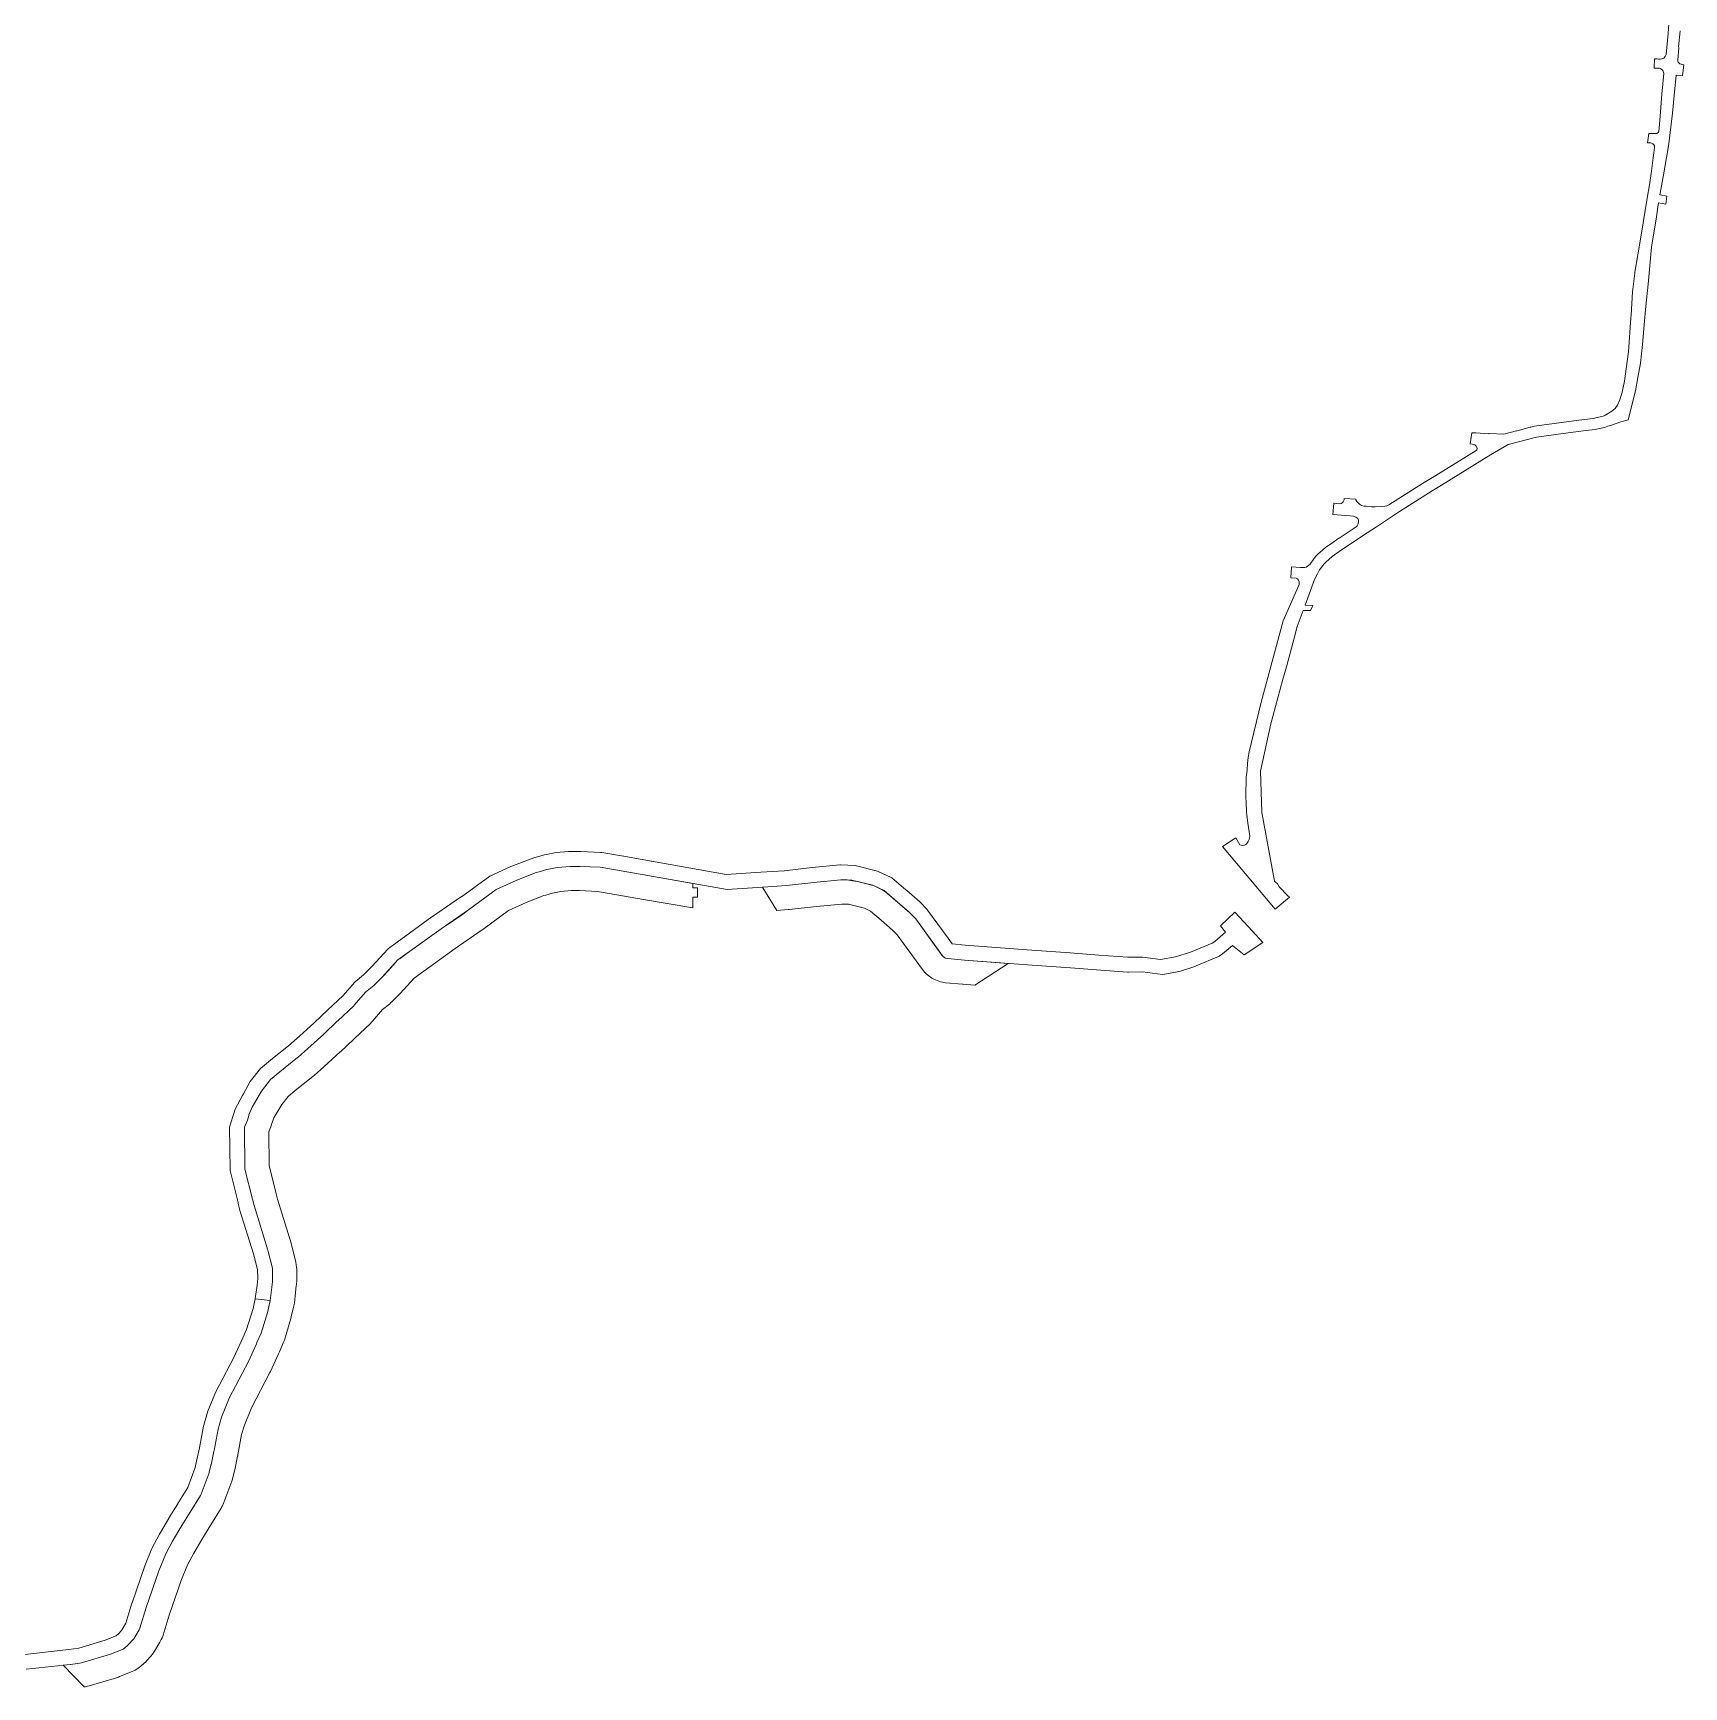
# Model space of a CAD drawing. Header units: inches. Extents: x 704148 to 723432, y 7075344 to 7101810.
# Drawn here: x 710555 to 712326, y 7087394 to 7089169 of the extents above; entities that cross this region are included whole.
import ezdxf

# ---------------------------------------------------------------- set-up
doc = ezdxf.new("R2010")
doc.units = ezdxf.units.IN
doc.header["$MEASUREMENT"] = 0
doc.layers.add('gisdb.gisadmin', color=7, linetype='Continuous', lineweight=9, true_color=0xccf5fc)

msp = doc.modelspace()

# ---------------------------------------------------------------- linework, layer by layer
at = {"layer": 'gisdb.gisadmin'}
for points in [[(712322.29, 7089171.86), (712320.65, 7089154.47), (712320.84, 7089153.74), (712319.69, 7089140.15), (712319.82, 7089139.04), (712320.26, 7089138.09), (712321.9, 7089136.19), (712324.88, 7089135.41), (712326.3988, 7089135.3058), (712324.8724, 7089123.5106), (712317.92, 7089124.08), (712315.87, 7089102.17), (712314.09, 7089083.25), (712310.5995, 7089053.4537), (712310.25, 7089050.47), (712305.19, 7089020.96), (712300.9334, 7088997.4306), (712300.625, 7088995.7243), (712308.1599, 7088994.3688), (712307.0473, 7088985.771), (712299.2189, 7088986.9926), (712298.5579, 7088982.325), (712297.11, 7088972.1), (712291.63, 7088939.56), (712289.4, 7088915.66), (712287.91, 7088899.73), (712285.7, 7088876.09), (712283.84, 7088856.18), (712281.84, 7088835.15), (712279.9, 7088815.05), (712277.02, 7088799.42), (712274.4121, 7088785.3055), (712266.66, 7088754.21), (712258.7145, 7088751.9465), (712247.4795, 7088748.1587), (712244.7624, 7088747.195), (712241.212, 7088746.0575), (712235.6574, 7088744.7642), (712231.1674, 7088743.9042), (712220.9816, 7088742.6202), (712196.7268, 7088739.4267), (712168.2468, 7088735.6021), (712150.4675, 7088730.8026), (712137.7235, 7088727.5967), (712118.8985, 7088716.4604), (712109.6783, 7088711.006), (712066.3054, 7088684.1025), (712056.3131, 7088678.0386), (712021.1858, 7088655.8682), (711996.3482, 7088639.4471), (711981.3943, 7088629.4607), (711956.5455, 7088612.7231), (711949.0068, 7088607.4106), (711945.2483, 7088604.3331), (711942.3567, 7088601.8675), (711940.208, 7088599.5466), (711938.7805, 7088597.7277), (711935.3269, 7088592.9929), (711933.1485, 7088588.9213), (711929.9217, 7088582.8905), (711919.74, 7088555.19), (711927.9568, 7088554.7553), (711925.5224, 7088549.3247), (711917.68, 7088549.56), (711911.35, 7088532.33), (711907.98, 7088519.84), (711899.69, 7088489.07), (711895.68, 7088474.19), (711883.14, 7088427.67), (711871.83, 7088376.86), (711873.36, 7088332.79), (711887.05, 7088259.05), (711890.03, 7088256.16), (711892.16, 7088252.77), (711901.41, 7088243.3), (711902.898, 7088241.7), (711887.8075, 7088228.9017), (711831.0662, 7088296.2175), (711845.6087, 7088305.4932), (711849.9, 7088298.1), (711852.77, 7088297.23), (711854.11, 7088297.45), (711854.92, 7088297.68), (711855.56, 7088297.98), (711856.15, 7088298.31), (711856.72, 7088298.74), (711857.34, 7088299.34), (711858.75, 7088301.63), (711859.7, 7088303.79), (711860.27, 7088305.37), (711860.59, 7088306.74), (711860.56, 7088307.28), (711858.4, 7088321.04), (711857.17, 7088330.27), (711857.02, 7088333.04), (711856.44, 7088343.43), (711856.28, 7088348.99), (711856.29, 7088350.07), (711856.41, 7088370.59), (711857.51, 7088378.02), (711858.07, 7088385.09), (711858.82, 7088391.78), (711859.94, 7088397.88), (711872.49, 7088450.91), (711896.26, 7088538.44), (711913.46, 7088577.56), (711913.41, 7088580.4), (711912.8, 7088582.1), (711911.65, 7088583.38), (711910.13, 7088584.33), (711904.6381, 7088584.6586), (711905.3204, 7088596.2576), (711914.94, 7088595.6), (711917.92, 7088595.65), (711919.71, 7088595.77), (711921.07, 7088596.15), (711922.57, 7088597.01), (711923.99, 7088598.15), (711925.14, 7088599.39), (711929.21, 7088604.97), (711931.07, 7088607.34), (711933.94, 7088610.44), (711935.89, 7088612.18), (711941.74, 7088616.97), (711949.63, 7088622.53), (711955.96, 7088627), (711956.21, 7088627.17), (711974.73, 7088639.44), (711975.68, 7088640.42), (711976.18, 7088641.09), (711976.86, 7088642.61), (711977.14, 7088644.85), (711977.05, 7088646.27), (711976.87, 7088647.27), (711976.37, 7088648.12), (711975.35, 7088649.04), (711974.17, 7088649.78), (711972.94, 7088650.27), (711971.8, 7088650.61), (711968.11, 7088650.93), (711949.6953, 7088652.4506), (711950.571, 7088664.5638), (711957.26, 7088664.01), (711958.58, 7088664.23), (711959.75, 7088665), (711960.72, 7088666.07), (711961.43, 7088667.38), (711961.66, 7088668.32), (711961.791, 7088669.806), (711974.2594, 7088669.06), (711974.34, 7088668.31), (711975.17, 7088666.54), (711978.05, 7088663.52), (711980.26, 7088662.35), (711982.99, 7088661.63), (711985.23, 7088661.31), (711988.83, 7088661), (711991.22, 7088660.91), (711995.01, 7088660.76), (712001.86, 7088661.01), (712005.46, 7088661.36), (712005.59, 7088661.37), (712007.53, 7088661.85), (712009.68, 7088662.78), (712045.84, 7088685.72), (712059.98, 7088694.3), (712103.46, 7088721.27), (712104.07, 7088722), (712104.33, 7088722.5), (712104.42, 7088723.2), (712104.27, 7088724.54), (712103.92, 7088725.29), (712103.43, 7088726.02), (712101.85, 7088727.3), (712100.63, 7088727.81), (712099.07, 7088728.17), (712096.9325, 7088728.4336), (712098.6347, 7088740.3491), (712102.96, 7088740.03), (712117, 7088738.99), (712117, 7088739.55), (712117.77, 7088739.57), (712133.11, 7088738.81), (712146.83, 7088742.23), (712147.54, 7088742.44), (712161.37, 7088746.22), (712162.0117, 7088746.3857), (712165.94, 7088747.4), (712195.13, 7088751.32), (712213.68, 7088753.81), (712228.91, 7088755.69), (712233.4, 7088756.55), (712238.47, 7088757.74), (712240.94, 7088758.57), (712248.88, 7088763.4), (712252.6, 7088766.41), (712253.32, 7088767.41), (712255.1, 7088769.87), (712257.79, 7088775.73), (712260.01, 7088783.95), (712262.75, 7088795.5), (712264.53, 7088808.76), (712266.87, 7088827.17), (712266.88, 7088827.26), (712269.59, 7088863.69), (712269.76, 7088866.51), (712271.24, 7088891.47), (712273.74, 7088911.52), (712273.88, 7088912.65), (712276.93, 7088931.17), (712280.39, 7088952.21), (712286.94, 7088991.98), (712289.33, 7089006.52), (712291.64, 7089020.93), (712293.47, 7089035.23), (712294.185, 7089040.865), (712294.9, 7089046.5), (712294.66, 7089048.14), (712294.11, 7089049.16), (712293.44, 7089050.04), (712292.96, 7089050.56), (712291.7, 7089051.2), (712290.8, 7089051.35), (712289.9, 7089051.5), (712287.2496, 7089051.5747), (712288.6831, 7089061.4722), (712295.63, 7089061.36), (712296.69, 7089061.36), (712297.45, 7089061.48), (712299.07, 7089062.78), (712299.39, 7089063.52), (712300.41, 7089075.48), (712302.83, 7089103.63), (712302.84, 7089103.8), (712304.73, 7089125.76), (712304.61, 7089127.02), (712304.27, 7089128.09), (712303.7, 7089129.07), (712302.52, 7089130.27), (712301.5, 7089131.04), (712300.16, 7089131.46), (712298.46, 7089131.68), (712298.2759, 7089131.6856), (712294.4978, 7089131.7996), (712294.9637, 7089141.7716), (712297.54, 7089141.54), (712299.282, 7089141.4597), (712301.01, 7089141.38), (712302.85, 7089141.59), (712304.91, 7089142.42), (712306.36, 7089143.97), (712307.27, 7089146.25), (712309.45, 7089168.69), (712310.63, 7089183.72)], [(710545.7417, 7087428.964), (710592.9, 7087434.03), (710603.75, 7087435.67), (710631.9, 7087444.11), (710643.87, 7087448.85), (710646.193, 7087451.1625), (710649.3905, 7087454.6774), (710654.1097, 7087462.5885), (710660.7291, 7087483.9384), (710660.9, 7087484.46), (710674.45, 7087523.98), (710682.1095, 7087542.5393), (710682.4, 7087543.26), (710689.9347, 7087557.3851), (710690.2878, 7087558.0641), (710700.6173, 7087575.6177), (710700.8078, 7087575.9284), (710709.8617, 7087590.5446), (710710.035, 7087590.8022), (710720.6528, 7087607.9718), (710728.49, 7087629.59), (710730.113, 7087636.4841), (710733.0566, 7087650.6216), (710737.41, 7087673.92), (710737.6831, 7087675.0717), (710742.1, 7087690.09), (710750.31, 7087710.11), (710769.93, 7087747.74), (710779.78, 7087768.9), (710783.8, 7087777.61), (710790.66, 7087800.24), (710792.99, 7087810.48), (710809.166, 7087808.9957), (710806.3959, 7087797.1335), (710799.3573, 7087773.7762), (710794.9077, 7087763.6508), (710794.4471, 7087762.4753), (710785.6618, 7087743.4689), (710765.5041, 7087704.751), (710756.7453, 7087683.6204), (710753.115, 7087670.8045), (710748.8047, 7087647.7756), (710748.6781, 7087647.1476), (710745.6181, 7087632.5319), (710745.5298, 7087632.2004), (710743.7242, 7087624.6754), (710743.399, 7087623.7628), (710735.0428, 7087600.9269), (710734.2326, 7087599.4692), (710723.2224, 7087581.7403), (710714.3516, 7087567.4078), (710704.3065, 7087550.3426), (710697.0949, 7087536.9187), (710689.5415, 7087518.6647), (710689.4973, 7087518.541), (710676.0191, 7087479.2171), (710669.1899, 7087457.1439), (710668.3771, 7087455.2742), (710662.7195, 7087445.7902), (710661.7669, 7087444.5055), (710657.5302, 7087439.8481), (710656.4413, 7087438.8531), (710652.7659, 7087435.5167), (710651.1276, 7087434.5587), (710637.7428, 7087429.2034), (710636.6375, 7087428.8162), (710607.4998, 7087420.1095), (710606.6483, 7087419.9287), (710595.1112, 7087418.1814), (710594.5963, 7087418.1181), (710547.2214, 7087413.0325)]]:
    msp.add_lwpolyline(points, dxfattribs=at)
for points in [[(710809.166, 7087808.9957), (710792.99, 7087810.48), (710795.18, 7087825.2), (710795.85, 7087832.57), (710795.51, 7087842.28), (710791.15, 7087858.78), (710776.66, 7087905.55), (710774.7578, 7087913.256), (710774.5811, 7087913.9756), (710766.09, 7087948.37), (710766.0395, 7087949.0055), (710765.54, 7087995.06), (710769.0664, 7088006.2815), (710769.7393, 7088008.4007), (710771.58, 7088014.28), (710779.3085, 7088028.9972), (710780.35, 7088030.8), (710787.7256, 7088044.0692), (710798.7152, 7088057.8611), (710809.2804, 7088066.8225), (710809.697, 7088067.1501), (710828.7888, 7088082.2864), (710840.3822, 7088092.5935), (710856.1775, 7088106.9639), (710856.2309, 7088107.0093), (710870.5879, 7088120.5405), (710887.2297, 7088136.2684), (710899.4606, 7088150.256), (710900.105, 7088150.9516), (710909.1034, 7088158.4142), (710917.6314, 7088166.849), (710917.9888, 7088167.2191), (710935.335, 7088186.0922), (710935.902, 7088186.5929), (710982.6923, 7088220.5884), (710983.141, 7088220.9233), (711013.2259, 7088241.6008), (711014.3984, 7088242.2745), (711044.7127, 7088264.3737), (711067.4733, 7088274.6771), (711068.3169, 7088275.016), (711087.9907, 7088282.6953), (711093.2057, 7088284.3632), (711094.6108, 7088284.6993), (711103.3239, 7088287.1298), (711115.8939, 7088289.5435), (711129.2936, 7088290.7846), (711130.6907, 7088290.864), (711142.3104, 7088290.7693), (711164.0391, 7088289.859), (711164.9079, 7088289.7847), (711188.2438, 7088285.7479), (711188.7851, 7088285.6526), (711217.9451, 7088280.5587), (711218.4853, 7088280.4246), (711298.6221, 7088266.0912), (711335.7684, 7088268.4916), (711360.7617, 7088270.1172), (711360.9054, 7088270.1388), (711390.5457, 7088273.4499), (711390.8799, 7088273.4899), (711420.5254, 7088276.4111), (711421.3099, 7088276.4496), (711437.028, 7088275.7471), (711461.0407, 7088269.7411), (711461.72, 7088269.49), (711474.83, 7088263.28), (711476.1204, 7088262.5903), (711491.23, 7088249.72), (711492.2814, 7088248.8936), (711505.9997, 7088236.9894), (711506.5, 7088236.48), (711514.14, 7088228.7), (711514.7177, 7088227.9765), (711536.6185, 7088197.8495), (711541.0592, 7088191.5682), (711554.9165, 7088190.2573), (711621.6386, 7088185.195), (711667.5962, 7088181.9771), (711698.5282, 7088179.4466), (711729.6554, 7088177.4351), (711745.3745, 7088177.3157), (711764.58, 7088174.72), (711780.8, 7088177.61), (711796.8, 7088182.73), (711819.95, 7088192.55), (711822.81, 7088194.27), (711834.24, 7088204.04), (711829.0971, 7088210.9196), (711844.2995, 7088225.7327), (711863.4264, 7088205.2868), (711874.5068, 7088193.1511), (711854.4728, 7088179.8529), (711842.0205, 7088189.989), (711831.2935, 7088180.8096), (711827.7614, 7088178.5795), (711826.9836, 7088178.1722), (711802.8338, 7088167.8967), (711801.5976, 7088167.452), (711786.025, 7088162.3391), (711773.1977, 7088160.0011), (711766.6293, 7088158.8354), (711745.3499, 7088161.5075), (711730.38, 7088161.44), (711729.1674, 7088161.431), (711695.7707, 7088163.6241), (711668.154, 7088165.9319), (711621.79, 7088169.2), (711554.31, 7088174.24), (711536.2229, 7088175.8623), (711533.9466, 7088176.3584), (711531.9098, 7088177.4893), (711530.2852, 7088179.1591), (711523.6258, 7088188.5119), (711523.5808, 7088188.5748), (711501.9256, 7088218.3548), (711494.8342, 7088225.5239), (711481.8684, 7088236.7272), (711467.9327, 7088248.8243), (711455.8335, 7088254.6078), (711433.1627, 7088260.1858), (711421.7031, 7088260.4496), (711392.6163, 7088257.5835), (711363.2146, 7088254.3062), (711338.03, 7088252.65), (711337.5017, 7088252.5835), (711299.67, 7088250.12), (711214.3601, 7088264.963), (711185.7414, 7088269.9424), (711163.11, 7088273.88), (711141.71, 7088274.78), (711130.9, 7088274.85), (711117.39, 7088273.6), (711105.93, 7088271.35), (711097.63, 7088268.97), (711094.51, 7088268.08), (711073.86, 7088260), (711051.5044, 7088249.8867), (711051.49, 7088249.88), (711021.7833, 7088228.0645), (710992.4864, 7088207.9332), (710946.21, 7088174.35), (710929.32, 7088155.92), (710920.7746, 7088147.466), (710920.38, 7088147.06), (710911.52, 7088139.73), (710899.32, 7088125.78), (710898.7452, 7088125.152), (710881.58, 7088108.91), (710881.1254, 7088108.4966), (710866.56, 7088094.79), (710849.57, 7088079.29), (710838.97, 7088069.94), (710838.5001, 7088069.5671), (710819.38, 7088054.41), (710809.3879, 7088045.9073), (710799.8905, 7088033.6397), (710789.821, 7088016.4917), (710786.2759, 7088007.9495), (710786.1014, 7088007.5589), (710784.6534, 7088002.499), (710781.5604, 7087994.858), (710782.0146, 7087949.9542), (710790.2077, 7087917.4317), (710791.7751, 7087910.8363), (710806.6723, 7087862.7108), (710806.9314, 7087861.4892), (710811.4863, 7087843.5089), (710811.5258, 7087841.7859), (710811.7209, 7087830.3743), (710811.4055, 7087828.7316), (710810.4497, 7087820.3611)], [(711262.7537, 7088256.5432), (711262.7463, 7088251.8522), (711267.7248, 7088251.9604), (711267.7789, 7088241.8952), (711262.7733, 7088241.8681), (711262.7151, 7088230.1592), (711209.9033, 7088239.3479), (711181.2846, 7088244.3272), (711160.3236, 7088247.9742), (711141.0794, 7088248.7835), (711132.0162, 7088248.8422), (711121.1018, 7088247.8324), (711112.029, 7088246.0511), (711104.7966, 7088243.9772), (711104.7622, 7088243.9674), (711102.8319, 7088243.4167), (711083.9619, 7088236.0332), (711064.6993, 7088227.3192), (711037.171, 7088207.107), (711036.5079, 7088206.6359), (711007.4867, 7088186.694), (710963.605, 7088154.8487), (710948.4882, 7088138.3535), (710947.6056, 7088137.4366), (710939.2418, 7088129.1622), (710939.0251, 7088128.9393), (710936.9535, 7088127.0271), (710929.7101, 7088121.0345), (710918.8913, 7088108.6638), (710918.4997, 7088108.2261), (710917.9249, 7088107.5981), (710916.6151, 7088106.2664), (710899.4499, 7088090.0244), (710899.0728, 7088089.6745), (710898.7821, 7088089.4102), (710884.3781, 7088075.8555), (710884.0832, 7088075.5823), (710867.0932, 7088060.0823), (710866.7691, 7088059.7915), (710856.1691, 7088050.4415), (710855.1326, 7088049.5741), (710854.6627, 7088049.2011), (710835.8857, 7088034.316), (710828.2939, 7088027.8559), (710821.4681, 7088019.0391), (710813.1484, 7088004.8711), (710810.6599, 7087998.8747), (710809.6499, 7087995.3453), (710808.7538, 7087992.7434), (710807.6116, 7087989.9219), (710807.982, 7087953.3082), (710815.42, 7087923.7833), (710815.5033, 7087923.4431), (710816.8696, 7087917.6938), (710831.5095, 7087870.3992), (710832.1064, 7087868.1059), (710832.2601, 7087867.3814), (710836.6901, 7087849.8937), (710837.4794, 7087844.1059), (710837.519, 7087842.3829), (710837.522, 7087842.2303), (710837.7171, 7087830.8187), (710837.2545, 7087825.4716), (710837.1255, 7087824.7996), (710836.2836, 7087817.4271), (710835.0017, 7087806.0777), (710834.4848, 7087803.0831), (710831.7147, 7087791.2209), (710831.2901, 7087789.6318), (710824.2515, 7087766.2744), (710823.1603, 7087763.3159), (710818.9232, 7087753.6741), (710818.6553, 7087752.9904), (710818.0478, 7087751.5663), (710809.2625, 7087732.5599), (710808.7234, 7087731.4623), (710789.0888, 7087693.749), (710781.3463, 7087675.0703), (710778.4534, 7087664.8575), (710774.3609, 7087642.9923), (710774.2925, 7087642.6405), (710774.166, 7087642.0126), (710774.1264, 7087641.8196), (710771.0664, 7087627.204), (710770.7423, 7087625.8403), (710770.737, 7087625.8205), (710769.0066, 7087618.609), (710768.2156, 7087615.9477), (710767.8904, 7087615.0351), (710767.8157, 7087614.8282), (710759.4595, 7087591.9923), (710757.7679, 7087588.2948), (710756.9577, 7087586.8371), (710756.3199, 7087585.7524), (710745.3201, 7087568.0403), (710736.6116, 7087553.9699), (710726.9704, 7087537.5909), (710720.6186, 7087525.7676), (710713.8747, 7087509.4698), (710700.7415, 7087471.1575), (710694.0283, 7087449.4592), (710693.034, 7087446.7776), (710692.2212, 7087444.9079), (710690.7059, 7087441.9542), (710685.0484, 7087432.4702), (710683.605, 7087430.3049), (710682.6524, 7087429.0201), (710680.9998, 7087427.0099), (710676.7631, 7087422.3525), (710675.0683, 7087420.6539), (710673.9794, 7087419.6589), (710673.9166, 7087419.6018), (710670.2412, 7087416.2654), (710665.8903, 7087413.0723), (710664.252, 7087412.1144), (710660.786, 7087410.4192), (710647.4012, 7087405.0639), (710646.3394, 7087404.6657), (710645.234, 7087404.2785), (710644.0814, 7087403.9046), (710614.9437, 7087395.1979), (710612.9015, 7087394.6768), (710612.05, 7087394.496), (710610.5416, 7087394.2218), (710609.3175, 7087394.0364), (710586.8425, 7087417.2857), (710594.5963, 7087418.1181), (710595.1112, 7087418.1814), (710606.6483, 7087419.9287), (710607.4998, 7087420.1095), (710636.6375, 7087428.8162), (710637.7428, 7087429.2034), (710651.1276, 7087434.5587), (710652.7659, 7087435.5167), (710656.4413, 7087438.8531), (710657.5302, 7087439.8481), (710661.7669, 7087444.5055), (710662.7195, 7087445.7902), (710668.3771, 7087455.2742), (710669.1899, 7087457.1439), (710676.0191, 7087479.2171), (710689.4973, 7087518.541), (710689.5415, 7087518.6647), (710697.0949, 7087536.9187), (710704.3065, 7087550.3426), (710714.3516, 7087567.4078), (710723.2224, 7087581.7403), (710734.2326, 7087599.4692), (710735.0428, 7087600.9269), (710743.399, 7087623.7628), (710743.7242, 7087624.6754), (710745.5298, 7087632.2004), (710745.6181, 7087632.5319), (710748.6781, 7087647.1476), (710748.8047, 7087647.7756), (710753.115, 7087670.8045), (710756.7453, 7087683.6204), (710765.5041, 7087704.751), (710785.6618, 7087743.4689), (710794.4471, 7087762.4753), (710794.9077, 7087763.6508), (710799.3573, 7087773.7762), (710806.3959, 7087797.1335), (710809.166, 7087808.9957), (710810.4497, 7087820.3611), (710811.4055, 7087828.7316), (710811.7209, 7087830.3743), (710811.5258, 7087841.7859), (710811.4863, 7087843.5089), (710806.9314, 7087861.4892), (710806.6723, 7087862.7108), (710791.7751, 7087910.8363), (710790.2077, 7087917.4317), (710782.0146, 7087949.9542), (710781.5604, 7087994.858), (710784.6534, 7088002.499), (710786.1014, 7088007.5589), (710786.2759, 7088007.9495), (710789.821, 7088016.4917), (710799.8905, 7088033.6397), (710809.3879, 7088045.9073), (710819.38, 7088054.41), (710838.5001, 7088069.5671), (710838.97, 7088069.94), (710849.57, 7088079.29), (710866.56, 7088094.79), (710881.1254, 7088108.4966), (710881.58, 7088108.91), (710898.7452, 7088125.152), (710899.32, 7088125.78), (710911.52, 7088139.73), (710920.38, 7088147.06), (710920.7746, 7088147.466), (710929.32, 7088155.92), (710935.5492, 7088162.7172), (710938.9546, 7088166.1592), (710940.841, 7088168.4914), (710946.21, 7088174.35), (710948.4866, 7088176.0021), (710958.5089, 7088183.2754), (710992.4864, 7088207.9332), (711014.2765, 7088222.3179), (711021.7833, 7088228.0645), (711051.49, 7088249.88), (711051.5044, 7088249.8867), (711073.86, 7088260), (711094.51, 7088268.08), (711097.63, 7088268.97), (711105.93, 7088271.35), (711117.39, 7088273.6), (711130.9, 7088274.85), (711141.71, 7088274.78), (711163.11, 7088273.88), (711185.7414, 7088269.9424), (711214.3601, 7088264.963)], [(711469.3957, 7088247.4323), (711495.5387, 7088224.8065), (711501.8866, 7088218.3423), (711528.8015, 7088181.2091), (711528.9186, 7088181.0784), (711530.2852, 7088179.1591), (711531.9098, 7088177.4893), (711533.9466, 7088176.3584), (711536.2229, 7088175.8623), (711554.31, 7088174.24), (711601.2554, 7088170.7337), (711565.2759, 7088147.3485), (711552.3735, 7088148.3122), (711551.9873, 7088148.344), (711533.9002, 7088149.9663), (711530.6862, 7088150.4587), (711528.4099, 7088150.9548), (711521.3257, 7088153.6271), (711519.2888, 7088154.758), (711513.2749, 7088159.3581), (711511.6503, 7088161.0279), (711509.1055, 7088164.0786), (711502.5212, 7088173.3259), (711482.0557, 7088201.4709), (711477.0652, 7088206.5161), (711464.8694, 7088217.0541), (711464.8246, 7088217.0929), (711453.5456, 7088226.8837), (711447.0292, 7088229.9986), (711429.7167, 7088234.2583), (711422.6823, 7088234.4202), (711395.3314, 7088231.7251), (711366.0949, 7088228.4662), (711364.9206, 7088228.3622), (711352.7631, 7088227.5627), (711337.7053, 7088251.9511), (711337.7107, 7088252.6098), (711338.03, 7088252.65), (711363.2146, 7088254.3062), (711392.6163, 7088257.5835), (711421.7031, 7088260.4496), (711428.3375, 7088260.2969), (711434.1884, 7088259.3378), (711439.9441, 7088258.5173), (711454.9683, 7088254.8206), (711455.9336, 7088254.5267), (711463.6279, 7088250.882), (711466.6607, 7088249.4323)]]:
    msp.add_lwpolyline(points, close=True, dxfattribs=at)

doc.saveas('drawing.dxf')
